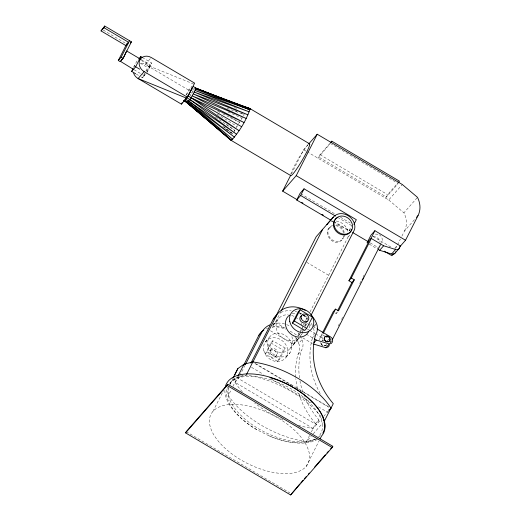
<?xml version="1.0" encoding="UTF-8"?>
<svg xmlns="http://www.w3.org/2000/svg" width="521" height="521" viewBox="0 0 521 521"><rect width="100%" height="100%" fill="white"/><g stroke="black" fill="none" stroke-linecap="round" stroke-linejoin="round"><path stroke-width="0.39" stroke-dasharray="2.6 1.95" d="M319.62 340.115L320.122 337.51L322.297 333.225M336.253 224.922C342.655 225.437 347.051 233.949 342.616 239.015L343.547 236.892L343.795 234.678M309.988 311.994L348.021 237.035L348.243 235.049M324.524 335.993L322.499 334.795C321.464 336.937 322.16 339.555 323.821 341.177M145.007 73.878L144.408 75.812L145.633 74.62M233.747 132.621L235.922 128.427M229.846 384.452L231.213 381.711L237.368 377.354L246.172 375.107A68.069 34.139 26.9 0 1 321.828 417.725M133.682 67.385L136.834 61.165L138.293 59.505M141.119 76.978L142.474 77.779L144.838 73.116M145.88 71.051L147.651 67.561L151.663 62.989L142.871 57.792M147.169 71.839L151.663 62.989M186.062 94.978L188.569 90.042L191.702 86.466M291.337 174.007L303.652 149.722L308.354 144.363M329.76 143.555L319.998 154.691L318.787 157.075L386.387 197.01L387.591 194.633L398.897 181.731M331.213 142.396L317.869 158.124M212.913 411.46L223.594 390.418M229.891 384.426L232.705 378.884M315.257 439.359L306.452 441.606A68.069 34.139 26.9 0 1 228.341 395.459L231.493 389.239M232.9 386.478L237.954 376.514M234.893 377.758L235.017 382.303L238.338 378.513L239.439 376.338M239.803 375.615L244.942 365.488M272.913 325.306L275.401 322.466L280.897 311.636M265.209 354.098L270.868 342.935L272.796 340.741L285.176 348.054L279.51 359.216L277.589 361.411L265.209 354.098L267.13 351.903L272.796 340.741M277.589 361.411L283.248 350.249L285.176 348.054M333.635 221.842L348.972 230.901L351.675 225.567M270.484 330.77L293.551 344.401L297.569 336.481M297.934 335.758L299.757 332.157M300.129 331.441L303.046 325.677M303.411 324.954L304.147 323.515M305.606 320.636L307.436 317.035M299.862 333.466L298.82 335.524L300.728 333.342M300.207 332.782L301.594 330.047M302.16 331.708L302.851 330.34M304.935 326.231L306.328 323.489M300.389 336.286L302.597 331.936M302.968 331.213L305.176 326.856M305.54 326.133L306.648 323.958M334.951 312.867L336.149 313.57L337.243 311.402M330.666 340.955L331.389 339.529M338.285 325.925L339.379 323.775M341.568 319.464L342.655 317.315M359.777 283.574L360.864 281.418M363.052 277.107L364.153 274.951M377.282 249.064L378.376 246.908M395.641 248.478L397.113 245.573L394.657 248.393M397.477 244.85L400.428 239.041M401.899 236.137L404.478 231.057L414.918 219.139M309.604 435.387L306.452 441.606L311.167 436.22M311.356 431.935L315.55 423.664L318.872 419.874A77.173 66.226 41.2 0 1 304.57 396.624M318.872 419.874L316.442 424.661L238.338 378.513M327.885 411.551L329.624 408.132M306.087 466.503A54.438 27.3 26.9 0 0 252.164 407.012A54.438 27.3 26.9 0 0 220.259 443.423A54.438 27.3 26.9 0 0 306.087 466.503L318.969 441.111M236.287 127.749L238.234 124.324M146.29 71.344L150.641 65.132L147.143 72.36M186.271 95.056L191.598 86.896M189.436 96.926L194.769 88.765L193.499 88.016M332.717 225.333C319.093 231.064 334.769 250.731 343.241 238.305M329.578 227.553C323.769 234.737 334.365 245.638 341.698 239.992M238.638 123.627L240.695 120.227M241.112 119.556L243.151 116.417M243.548 115.818L244.349 114.627M150.289 58.684L145.242 64.441A9.137 7.841 41.2 0 0 140.852 63.08M142.474 77.779L146.479 73.201M343.547 236.892L344.179 236.176M348.972 230.901L350.464 229.201M348.021 237.035L351.004 233.623M272.757 325.293L279.087 318.07M273.076 325.404L275.57 322.564M385.468 198.058L398.207 183.522L331.304 143.998M307.038 151.722L388.731 199.992L402.303 184.499M265.235 342.037L269.253 337.452M269.774 350.926L270.998 349.526M275.772 356.611A4.135 3.549 41.2 0 0 273.421 350.145A4.135 3.549 41.2 0 0 269.129 354.547A4.135 3.549 41.2 0 0 275.772 356.611L276.99 355.218A4.135 3.549 41.2 0 0 274.645 348.751A4.135 3.549 41.2 0 0 270.347 353.147A4.135 3.549 41.2 0 0 276.99 355.218M304.29 325.527L306.674 322.805L308.041 323.613M404.478 231.057A22.475 19.29 41.2 0 0 403.925 212.835L417.497 197.348M379.946 244.206C383.449 241.972 382.844 236.664 379.386 234.776M293.388 344.303L298.865 338.051M293.551 344.401L299.028 338.149M289.656 349.037L299.152 338.201M286.088 357.217L290.106 352.632M295.707 377.158A77.173 66.226 41.2 0 1 297.947 354.521A13.917 11.944 41.2 0 0 298.728 343.319L302.05 339.529A23.582 20.241 41.2 0 0 300.832 336.957M314.567 325.482L315.993 323.854M313.772 326.862L315.674 324.694M297.947 354.521L301.268 350.731A13.917 11.944 41.2 0 0 302.05 339.529M320.194 393.531A77.173 66.226 41.2 0 1 312.366 338.305L314.736 335.596M336.149 313.57L337.575 311.942M320.122 337.51L322.499 334.795M327.286 340.767L328.712 339.138M330.053 342.558L331.48 340.923M330.255 342.531L331.206 341.444L330.19 342.238M298.227 425.292A68.069 34.139 26.9 0 0 313.108 428.477L323.183 416.969M323.697 416.383L328.367 411.056M313.271 433.824L323.235 422.453M328.953 228.27L332.092 226.049M318.331 437.178L321.405 435.002M331.024 221.646L333.57 221.041M375.38 234.111L378.09 234.209M373.003 236.827C376.318 236.078 379.711 238.82 379.972 242.148M326.589 345.436C324.251 345.951 321.809 344.746 320.526 342.772M336.247 221.034C341.887 221.725 346.712 226.173 348.008 231.682M335.628 225.632C339.445 226.101 342.714 229.11 343.586 232.841M234.313 107.56L236.599 108.335M226.922 108.264L243.594 114.346M193.786 84.083L145.242 64.441L188.569 90.042M234.574 110.621L236.827 111.546M241.34 113.389L243.6 114.314M227.996 111.911L241.946 118.215M217.706 111.234L219.875 112.334M222.78 113.799L239.445 122.24L230.236 117.101M319.998 154.691L387.591 194.633M103.249 30.101L126.004 43.543M303.652 149.722L306.361 151.324M191.357 88.362L193.897 89.859M141.028 59.453L150.641 65.132M141.484 60.547L149.599 65.346M190.953 90.205L192.855 91.325M189.807 91.956L191.708 93.077M140.214 63.165L147.651 67.561M188.641 93.865L190.543 94.985M134.105 69.729L142.344 74.594M143.034 74.998L144.408 75.812M136.385 74.177L138.417 75.376M300.773 193.76L335.622 214.352M340.506 217.231L350.262 223.001M372.977 236.443L390.75 246.941M337.601 217.309L351.545 225.547M333.792 221.373L349.91 230.894M370.229 242.903L377.94 247.455M331.545 220.604L332.939 221.425M369.161 244.089L376.865 248.641M306.739 262.337L328.621 275.27M308.725 324.023L312.151 326.042M312.834 326.446L316.254 328.464M325.202 336.39L327.904 337.986M307.442 329.044L308.81 329.852M309.494 330.255L314.964 333.492M315.648 333.896L323.176 338.344M306.198 334.098L313.609 338.474M302.857 337.908L312.287 343.482M275.401 322.466L285.287 328.308M290.145 331.174L298.474 336.097M270.868 342.935L283.248 350.249M267.13 351.903L279.51 359.216M255.635 363.599L328.862 406.868M254.847 363.528L293.186 386.224M295.993 387.839L328.758 407.233M251.526 367.318L263.379 374.325M271.05 378.858L311.499 402.759M318.474 406.875L327.54 412.235M313.108 428.477L234.997 382.329A68.069 34.139 26.9 0 0 243.411 392.906M186.212 431.648L289.858 492.886M299.536 312.724L301.587 313.955M302.271 314.365L307.064 317.237M217.023 114.014L237.016 126.408M215.342 117.127L234.828 130.445L226.401 124.219M225.71 128.902L233.024 134.073L222.838 126.004M222.662 126.369L233.024 134.073M388.731 199.992L403.925 212.835M228.139 387.885L228.341 395.459M292.216 313.727A12.914 11.149 42.4 0 1 295.218 313.16M299.64 313.74A12.914 11.149 42.4 0 1 300.891 314.189M302.668 315.088A12.914 11.149 42.4 0 1 307.507 319.705M309.63 325.299A12.914 11.149 42.4 0 1 309.096 330.588M303.385 315.335A4.135 3.569 42.4 0 1 307.37 318.39M315.133 439.131A52.172 26.167 26.9 0 1 268.96 435.803M256.807 429.662A52.172 26.167 26.9 0 1 227.423 387.044M229.813 383.143A52.172 26.167 26.9 0 1 292.112 389.376A52.172 26.167 26.9 0 1 319.106 435.895M290.705 174.411A18.515 2.038 -59.4 0 1 297.888 159.576A18.515 2.038 -59.4 0 1 307.891 144.903M313.499 328.074A13.917 11.944 41.2 0 1 312.366 338.305M282.923 419.75A68.069 34.139 26.9 0 1 254.671 403.059M315.55 423.664A77.173 66.226 41.2 0 1 298.409 392.248M297.432 388.49A77.173 66.226 41.2 0 1 295.83 378.669M302.909 392.196A77.173 66.226 41.2 0 1 299.979 380.923M299.497 377.901A77.173 66.226 41.2 0 1 301.268 350.731M266.374 328.686A23.582 20.241 41.2 0 1 267.735 328.113M272.099 327.032A23.582 20.241 41.2 0 1 285.573 329.376M295.133 337.126A23.582 20.241 41.2 0 1 298.728 343.319M273.199 323.658A23.582 20.241 41.2 0 1 290.184 326.257M297.999 332.769A23.582 20.241 41.2 0 1 300.474 336.325M326.218 344.798A3.087 2.651 41.2 0 1 324.576 346.009M323.079 345.911A3.087 2.651 41.2 0 1 320.734 342.297M321.932 340.662A3.087 2.651 41.2 0 1 323.346 340.376M326.426 344.563A3.087 2.651 41.2 0 1 323.287 345.67A3.087 2.651 41.2 0 1 320.903 342.785M322.141 340.421A3.087 2.651 41.2 0 1 323.554 340.135M299.1 338.149A14.191 12.178 41.2 0 1 277.387 331.747A14.191 12.178 41.2 0 1 288.12 314.762M291.604 315.4A14.191 12.178 41.2 0 1 294.3 316.527M295.563 317.269A14.191 12.178 41.2 0 1 298.924 320.181M301.014 323.189A14.191 12.178 41.2 0 1 301.9 325.163M302.473 327.208A14.191 12.178 41.2 0 1 302.649 331.278M302.551 331.929A14.191 12.178 41.2 0 1 300.213 337.009M133.851 66.87A9.137 7.841 41.2 0 1 135.043 65.203M317.061 438.461A52.699 26.428 26.9 0 1 257.986 428.412A52.699 26.428 26.9 0 1 228.804 385.651M229.833 383.586A52.699 26.428 26.9 0 1 246.172 375.107M317.406 439.405A54.438 27.3 26.9 0 1 269.227 435.94L256.54 429.532A54.438 27.3 26.9 0 1 224.87 390.34M280.793 312.47A23.582 20.241 41.2 0 1 291.167 310.705M295.107 311.369A23.582 20.241 41.2 0 1 296.657 311.819M299.334 312.854A23.582 20.241 41.2 0 1 301.281 313.831M303.743 315.374A23.582 20.241 41.2 0 1 307.631 318.702M311.2 323.28A23.582 20.241 41.2 0 1 313.147 327.103M291.877 336.605A14.191 12.178 41.2 0 1 282.349 352.326A14.191 12.178 41.2 0 1 266.062 338.533M272.196 327.292A14.191 12.178 41.2 0 1 284.915 328.321M267.892 346.165A12.914 11.084 41.2 0 0 288.139 354.749A12.914 11.084 41.2 0 0 283.014 334.202A12.914 11.084 41.2 0 0 267.892 346.165M263.873 350.757A12.914 11.084 41.2 0 0 284.114 359.334A12.914 11.084 41.2 0 0 278.989 338.793A12.914 11.084 41.2 0 0 263.873 350.757"/><path stroke-width="0.78" d="M186.29 102.129L183.757 100.631L187.365 102.735L191.064 97.785L195.082 90.485L195.772 87.99L193.239 86.493M329.363 345.097L328.517 346.758L325.944 347.774L313.727 344.107M234.808 374.729L237.889 368.555L244.043 364.199L252.848 361.952A68.069 34.139 26.9 0 1 330.959 408.099L324.283 421.255L324.485 428.829M101.041 30.915L103.881 27.678L128.7 42.344L125.867 45.581L101.041 30.915L104.708 26.05L131.435 41.843L123.047 58.385L120.208 61.621L118.3 60.495L126.694 43.953L127.638 42.872M103.881 27.678L104.708 26.05M118.3 60.495L121.139 57.258L129.527 40.716M120.208 61.621L120.371 61.302L133.422 69.326M135.707 73.78L131.65 71.384L133.005 68.72M131.65 71.384L135.655 66.812L140.839 56.594L142.194 57.395M133.61 73.207A9.137 7.841 41.2 0 0 138.091 78.541L181.419 104.135L182.129 102.728M187.469 97.225L194.626 83.132L151.298 57.531A9.137 7.841 41.2 0 0 139.902 59.961A9.137 7.841 41.2 0 0 144.148 71.631L187.469 97.225L181.419 104.135M297.354 199.843L282.642 191.148L290.614 175.434M282.642 191.148L296.215 175.662L317.23 134.236L402.303 184.499L417.497 197.348A22.475 19.29 41.2 0 1 418.05 215.564L405.527 240.246L399.262 247.397M330.848 220.194L296.69 200.012L300.07 193.343L304.043 188.817L356.325 219.706L353.954 224.375M296.69 200.012L300.656 195.486L304.043 188.817M331.213 142.396L331.818 141.204L399.412 181.145L398.806 182.337M185.58 432.886L186.212 431.648L227.749 384.251L332.795 446.315L332.17 447.552L290.633 494.95L185.58 432.886L227.123 385.481L227.749 384.251M232.972 378.253L237.889 368.555M238.071 375.967L244.043 364.199M243.828 364.934L258.878 335.263L262.2 331.473A23.582 20.241 41.2 0 1 269.696 324.896M245.313 364.759L262.2 331.473M250.901 363.189L273.297 319.047A23.582 20.241 41.2 0 1 276.547 315.231M275.14 317.615L316.188 236.71L333.316 217.133C341.568 207.957 357.517 218.351 354.495 229.644L311.063 315.251M246.524 374.417L252.848 361.952M252.737 362.323L276.618 315.257A23.582 20.241 41.2 0 1 305.228 310.399M281.262 310.913L322.662 229.318M322.655 332.515L333.16 311.805L335.544 309.09L338.526 310.855L354.287 279.797L351.297 278.038L348.92 280.754L351.903 282.519L354.287 279.797M348.92 280.754L368.927 241.314M374.899 230.705L370.926 235.231L367.064 242.851L371.03 238.325L374.899 230.705L400.434 245.99L399.229 248.374L395.263 252.9A3.328 2.859 41.2 0 1 391.597 254.027L379.666 250.295L378.266 249.468M323.228 333.368L335.544 309.09M351.297 278.038L370.939 239.315M337.615 310.685L351.903 282.519M332.32 339.666L380.389 244.909M395.263 252.9L395.862 251.708M330.848 408.471L333.29 403.658A77.173 66.226 41.2 0 1 315.687 334.515A13.917 11.944 41.2 0 0 316.468 323.313A23.582 20.241 41.2 0 0 310.952 314.912M290.633 494.95L299.777 483.989M320.076 438.936L321.548 436.031A54.438 27.3 26.9 0 0 287.143 384.075A54.438 27.3 26.9 0 0 225.196 387.363M292.405 323.105L298.168 311.903L300.103 309.78L312.424 317.178L306.661 328.38L304.726 330.496L292.405 323.105L294.339 320.988L300.103 309.78M186.928 102.507L230.979 140.266L231.571 140.299C239.582 131.214 246.524 120.234 250.021 108.629L195.408 88.127L249.995 109.189L195.408 88.127M183.828 101.002L187.892 95.916A8.642 0.944 -59.5 0 0 192.438 87.339M130.491 42.924L131.435 41.843M138.775 58.951L140.839 56.594M144.148 71.631L138.091 78.541L186.635 98.182M308.875 143.77L317.23 134.236M330.789 142.383L331.818 141.204M333.316 217.133L326.843 224.518L327.794 223.672M273.297 319.047L276.618 315.257M379.666 250.295L383.632 245.769L395.563 249.5A3.328 2.859 41.2 0 0 399.229 248.374M416.481 217.355L418.05 215.564M362.186 279.614L363.612 277.986M391.597 254.027L395.563 249.5M313.916 342.792L316.299 340.063L329.285 343.964C333.206 344.199 333.87 338.474 330.627 336.957L316.937 328.868M394.045 253.356L391.955 255.733L384.244 251.181M325.944 347.774L329.285 343.964M329.917 409.285L330.959 408.099M329.441 410.066L330.861 408.444M300.845 482.778L302.975 480.342M304.57 478.519L306.172 476.702M308.302 474.266L309.363 473.055M314.691 466.979L325.338 454.82M326.941 452.996L328.536 451.173M330.666 448.744L332.795 446.315M120.377 61.615L123.939 56.802L126.616 50.934L140.344 59.049M243.997 106.942L250.021 108.629L309.695 143.887M235.414 103.744L237.719 104.513M240.025 105.288L250.021 108.629L227.312 100.468M244.023 106.772L249.422 108.596M218.989 97.473L224.284 99.381M195.609 89.208L249.969 109.742L195.082 90.485L249.266 111.859L194.307 92.093L247.97 114.828L193.337 93.936L246.166 118.456L192.223 95.877L243.978 122.494L191.064 97.785L187.892 95.916M195.844 88.362L249.969 109.742L195.772 87.99M241.549 126.662L191.064 97.785L239.048 130.68L186.752 97.661M121.139 57.258L123.047 58.385M135.655 66.812L139.713 69.208M185.704 99.133L236.645 134.275L189.918 99.537M184.831 100.227L188.003 102.096L234.509 137.199L188.876 101.009M184.193 100.859L187.365 102.735L232.776 139.257L188.003 102.096M296.215 175.662L405.527 240.246M300.656 195.486L335.511 216.078M371.03 238.325L383.632 245.769M301.561 202.324L302.962 203.157M321.88 214.333L323.28 215.16M352.71 232.548L368.132 241.659M314.28 338.871L316.299 340.063M227.123 385.481L332.17 447.552M294.339 320.988L306.661 328.38M189.41 104.571L190.653 105.6M192.516 107.15L194.379 108.7M196.241 110.25L197.485 111.279M186.993 102.871L231.571 140.299L187.365 102.735M189.37 104.604L191.207 106.173M192.431 107.222L194.88 109.325M196.104 110.374L197.941 111.943M199.771 113.519L201.607 115.089M202.832 116.144L205.281 118.241M206.505 119.289L208.954 121.386M210.178 122.435L230.979 140.266L290.653 175.525A18.515 2.038 -59.4 0 0 302.454 159.836A18.515 2.038 -59.4 0 0 309.096 143.855M307.24 321.275A4.135 3.569 42.4 0 1 301.216 321.711A4.135 3.569 42.4 0 1 301.49 315.733M308.491 331.936A12.914 11.149 42.4 0 1 290.204 333.486A12.914 11.149 42.4 0 1 289.578 315.068M258.878 335.263A23.582 20.241 41.2 0 1 263.841 330.125M351.682 229.344A9.873 8.473 41.2 0 1 337.478 232.561A9.873 8.473 41.2 0 1 337.185 217.765M328.237 336.69A3.087 2.651 41.2 0 1 328.914 341.496A3.087 2.651 41.2 0 1 324.231 339.405A3.087 2.651 41.2 0 1 327.514 336.371M323.508 420.082A68.069 34.139 26.9 0 1 324.283 421.255M269.937 377.614A52.699 26.428 26.9 0 1 322.792 433.127M301.294 318.585A4.135 3.569 42.4 0 0 307.924 320.682A4.135 3.569 42.4 0 0 305.625 314.176A4.135 3.569 42.4 0 0 301.294 318.585M289.728 321.314A12.914 11.149 42.4 0 0 309.65 330.763A12.914 11.149 42.4 0 0 305.534 310.034A12.914 11.149 42.4 0 0 289.728 321.314M334.358 226.316A9.873 8.473 41.2 0 0 349.982 232.366A9.873 8.473 41.2 0 0 345.521 216.723A9.873 8.473 41.2 0 0 334.358 226.316M324.518 339.412A3.087 2.651 41.2 0 0 329.474 340.955A3.087 2.651 41.2 0 0 327.722 336.13A3.087 2.651 41.2 0 0 324.518 339.412"/></g></svg>
